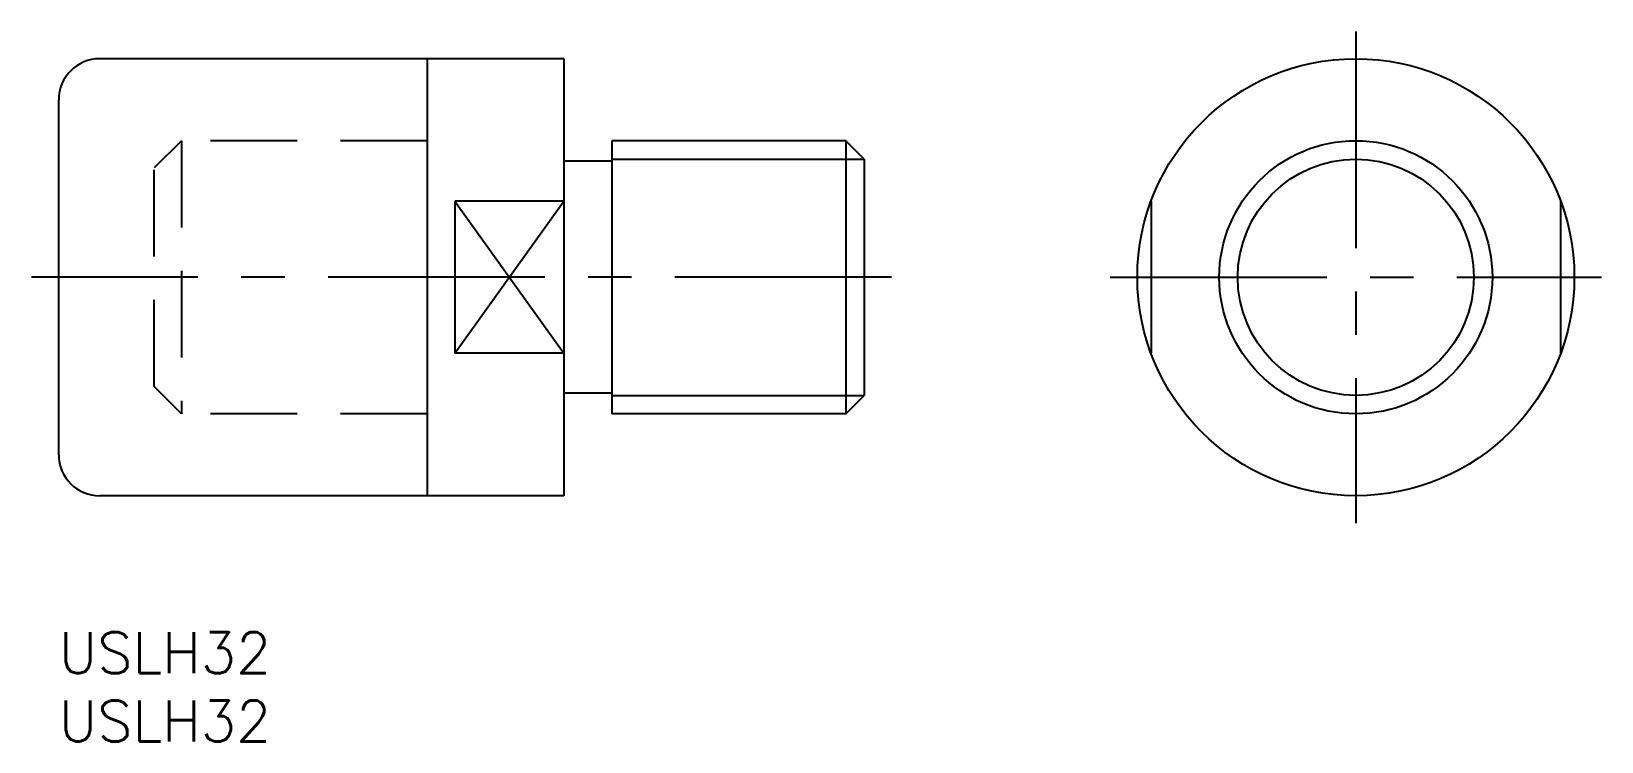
# Model space of a CAD drawing. Extents: x -2 to 113, y -8 to 44.
import ezdxf

# ---------------------------------------------------------------- set-up
doc = ezdxf.new("R2010")
doc.units = 0
doc.header["$LTSCALE"] = 0.5
doc.linetypes.add('CENTER', pattern=[50.8, 31.75, -6.35, 6.35, -6.35])
doc.linetypes.add('DASHED', pattern=[19.05, 12.7, -6.35])
for name, color, linetype in [('MSM_CENTER', 1, 'CENTER'), ('MSM_CONTINUOUS', 7, 'CONTINUOUS'), ('MSM_DASHED', 4, 'DASHED'), ('MSM_NARROW', 5, 'CONTINUOUS'), ('MSM_PART_NUMBER', 7, 'CONTINUOUS')]:
    doc.layers.add(name, color=color, linetype=linetype)
doc.styles.get("Standard").update_dxf_attribs({"font": 'txt.shx', "height": 3, "bigfont": 'bigfont.shx'})

# ---------------------------------------------------------------- blocks, each defined once
blk = doc.blocks.new('*U3')
at = {"layer": 'MSM_PART_NUMBER'}
blk.add_text('USLH32', height=3, dxfattribs=at).set_placement((0, -3))
blk = doc.blocks.new('*U4')
at = {"layer": 'MSM_PART_NUMBER'}
blk.add_text('USLH32', height=3, dxfattribs=at).set_placement((0, -8))

msp = doc.modelspace()

# ---------------------------------------------------------------- linework, layer by layer
at = {"layer": 'MSM_CENTER'}
for p, q in [((95, 44), (95, 8)), ((61, 26), (-2, 26)), ((77, 26), (113, 26))]:
    msp.add_line(p, q, dxfattribs=at)
at = {"layer": 'MSM_CONTINUOUS'}
for p, q in [((37, 42), (3, 42)), ((27, 10), (27, 42)), ((37, 42), (37, 10)), ((0, 13), (0, 39)), ((57.65, 36), (40.5, 36)), ((40.5, 36), (40.5, 16)), ((57.65, 36), (57.65, 16)), ((59, 34.65), (57.65, 36)), ((40.5, 34.5), (37, 34.5)), ((59, 34.65), (59, 17.35)), ((29, 31.57), (29, 20.43)), ((37, 31.57), (29, 31.57)), ((80, 31.57), (80, 20.43)), ((110, 31.57), (110, 20.43)), ((37, 20.43), (29, 20.43)), ((40.5, 17.5), (37, 17.5)), ((57.65, 16), (59, 17.35)), ((57.65, 16), (40.5, 16)), ((37, 10), (3, 10))]:
    msp.add_line(p, q, dxfattribs=at)
for radius in [16, 10]:
    msp.add_circle((95, 26), radius, dxfattribs=at)
for centre, start, end in [((3, 39), 90, 180), ((3, 13), 180, 270)]:
    msp.add_arc(centre, 3, start, end, dxfattribs=at)
at = {"layer": 'MSM_DASHED'}
for p, q in [((9, 36), (7, 34)), ((27, 36), (9, 36)), ((9, 36), (9, 16)), ((7, 18), (7, 34)), ((9, 16), (7, 18)), ((27, 16), (9, 16))]:
    msp.add_line(p, q, dxfattribs=at)
at = {"layer": 'MSM_NARROW'}
for p, q in [((40.5, 34.65), (59, 34.65)), ((29, 31.57), (37, 20.43)), ((29, 20.43), (37, 31.57)), ((40.5, 17.35), (59, 17.35))]:
    msp.add_line(p, q, dxfattribs=at)
msp.add_circle((95, 26), 8.65, dxfattribs=at)

# ---------------------------------------------------------------- block references
at = {"layer": 'MSM_CONTINUOUS'}
for name in ['*U3', '*U4']:
    msp.add_blockref(name, (0, 0), dxfattribs=at)

doc.saveas('drawing.dxf')
